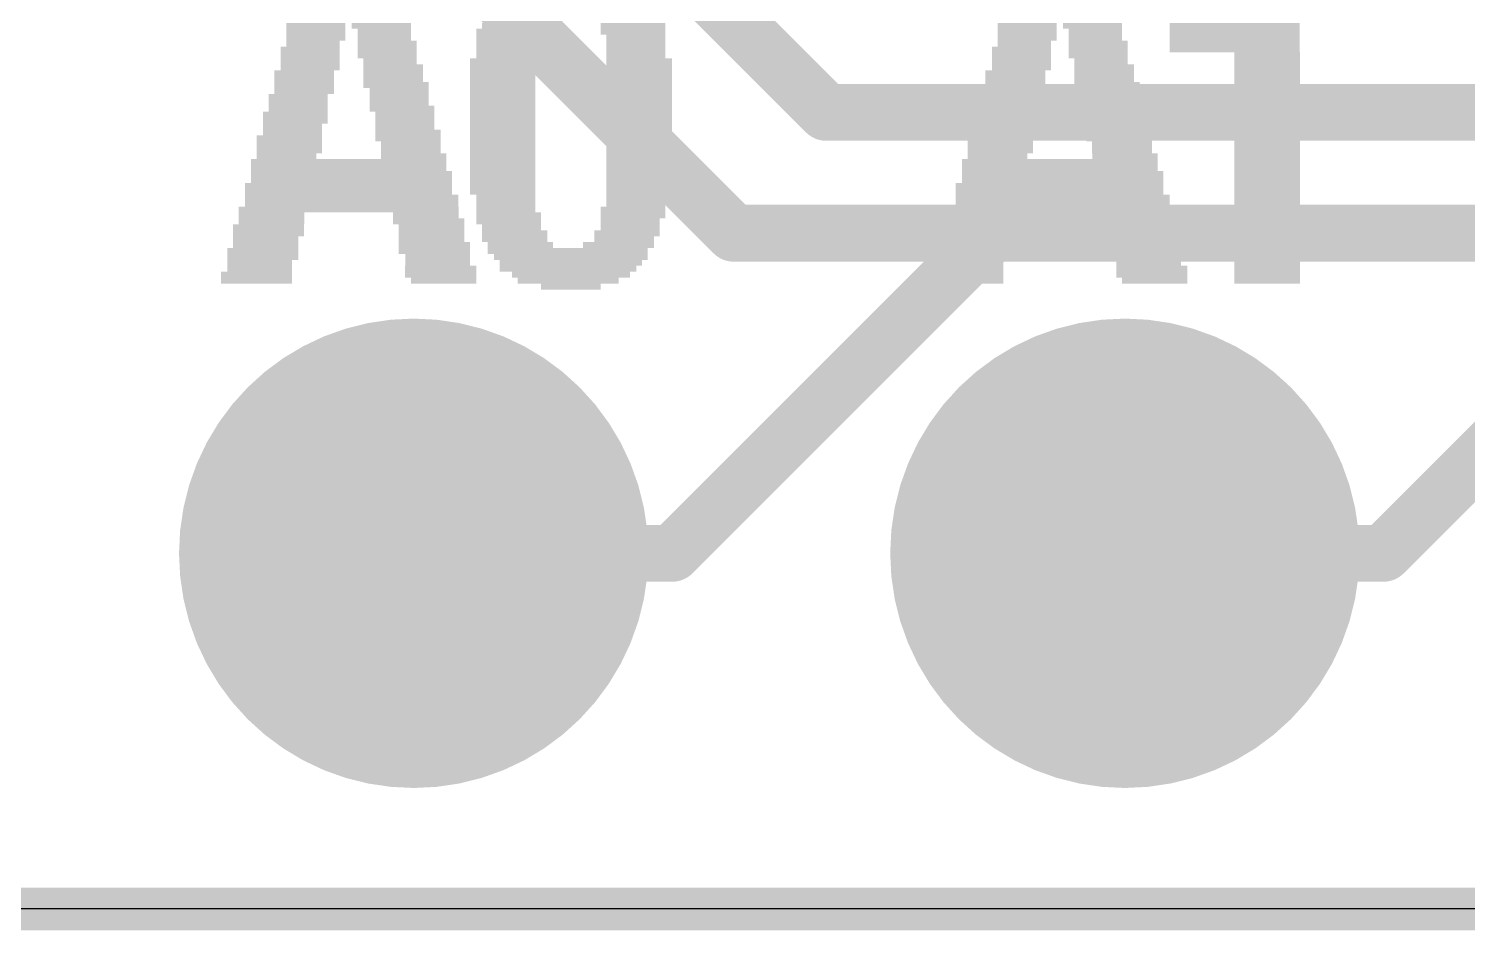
# Model space of a CAD drawing. Extents: x -6 to 40.4, y -4.9 to 21.7.
# Drawn here: x 10.06 to 15.19, y -0.08 to 3.14 of the extents above; entities that cross this region are included whole.
import ezdxf

# ---------------------------------------------------------------- set-up
doc = ezdxf.new("R2010")
doc.units = 0
for name, color, linetype in [('1', 12, 'CONTINUOUS'), ('16', 5, 'CONTINUOUS'), ('17', 110, 'CONTINUOUS'), ('20', 4, 'CONTINUOUS'), ('200', 132, 'CONTINUOUS'), ('47', 253, 'CONTINUOUS')]:
    doc.layers.add(name, color=color, linetype=linetype)

# ---------------------------------------------------------------- blocks, each defined once
blk = doc.blocks.new('ROUNDP')
at = {"const_width": 0.5}
blk.add_lwpolyline([(0, -0.25, 1), (0, 0.25, 1), (0, -0.25)], format="xyb", dxfattribs=at)
blk = doc.blocks.new('RECT')
blk.add_solid([(-0.5, -0.5), (0.5, -0.5), (-0.5, 0.5), (0.5, 0.5)])

msp = doc.modelspace()

# ---------------------------------------------------------------- linework, layer by layer
at = {"layer": '1'}
for points, const_width in [([(10.9908, 3.9952), (12.573, 2.413)], 0.2032), ([(11.811, 3.937), (12.9032, 2.8448)], 0.2032), ([(21.0719, 2.8448), (12.9032, 2.8448)], 0.2032), ([(18.288, 2.413), (12.573, 2.413)], 0.2032), ([(0, 0), (31.623, 0)], 0.1524)]:
    msp.add_lwpolyline(points, dxfattribs=dict(at, const_width=const_width))
at = {"layer": '1', "const_width": 0.1016}
for points in [[(12.9032, 2.8956, 1), (12.9032, 2.794)], [(12.8673, 2.8089, 1), (12.9391, 2.8807)], [(12.573, 2.4638, 1), (12.573, 2.3622)], [(12.5371, 2.3771, 1), (12.6089, 2.4489)]]:
    msp.add_lwpolyline(points, format="xyb", dxfattribs=at)
at = {"layer": '16'}
for points, const_width in [([(16.4429, 2.8194), (14.8936, 1.27)], 0.2032), ([(13.4966, 2.413), (12.3536, 1.27)], 0.2032), ([(15.3003, 2.413), (13.4966, 2.413)], 0.2032), ([(12.3536, 1.27), (11.43, 1.27)], 0.2032), ([(14.8936, 1.27), (13.97, 1.27)], 0.2032), ([(0, 0), (31.623, 0)], 0.1524)]:
    msp.add_lwpolyline(points, dxfattribs=dict(at, const_width=const_width))
at = {"layer": '16', "const_width": 0.1016}
for points in [[(13.4966, 2.4638, 1), (13.4966, 2.3622)], [(13.5325, 2.3771, 1), (13.4606, 2.4489)], [(11.43, 1.3208, 1), (11.43, 1.2192)], [(12.3176, 1.3059, 1), (12.3895, 1.2341)], [(12.3536, 1.2192, 1), (12.3536, 1.3208)], [(13.97, 1.3208, 1), (13.97, 1.2192)], [(14.8576, 1.3059, 1), (14.9295, 1.2341)], [(14.8936, 1.2192, 1), (14.8936, 1.3208)]]:
    msp.add_lwpolyline(points, format="xyb", dxfattribs=at)
at = {"layer": '20'}
msp.add_line((34.29, 0), (1.27, 0), dxfattribs=at)
at = {"layer": '47', "const_width": 0.13}
msp.add_lwpolyline([(15.0368, 0), (-5.633, 0)], dxfattribs=at)
at = {"layer": '47', "const_width": 0.065}
msp.add_lwpolyline([(15.0368, -0.0325, 1), (15.0368, 0.0325)], format="xyb", dxfattribs=at)

# ---------------------------------------------------------------- block references
at = {"layer": '17', "xscale": 1.6764, "yscale": 1.6764, "rotation": 270}
for p in [(11.43, 1.27), (11.43, 1.27), (13.97, 1.27), (13.97, 1.27)]:
    msp.add_blockref('ROUNDP', p, dxfattribs=at)
at = {"layer": '200'}
for p, xscale, yscale in [((11.0808, 3.1538), 0.2108, 0.0211), ((11.0808, 3.1327), 0.2108, 0.0211), ((11.3144, 3.1538), 0.2108, 0.0211), ((11.3246, 3.1327), 0.1905, 0.0211), ((11.7691, 3.1327), 0.2311, 0.0211), ((11.7793, 3.1538), 0.2108, 0.0211), ((12.2136, 3.1538), 0.2311, 0.0211), ((12.2136, 3.1327), 0.2311, 0.0211), ((13.6208, 3.1538), 0.2108, 0.0211), ((13.6208, 3.1327), 0.2108, 0.0211), ((13.8544, 3.1538), 0.2108, 0.0211), ((13.8646, 3.1327), 0.1905, 0.0211), ((14.3624, 3.1538), 0.4648, 0.0211), ((14.3624, 3.1327), 0.4648, 0.0211), ((11.0808, 3.1115), 0.2108, 0.0213), ((11.0706, 3.0903), 0.1905, 0.0211), ((11.3347, 3.0903), 0.2108, 0.0211), ((11.3246, 3.1115), 0.1905, 0.0213), ((11.7691, 3.1115), 0.2311, 0.0213), ((11.7589, 3.0903), 0.2108, 0.0211), ((12.2238, 3.1115), 0.2108, 0.0213), ((12.2238, 3.0903), 0.2108, 0.0211), ((13.6106, 3.0903), 0.1905, 0.0211), ((13.6208, 3.1115), 0.2108, 0.0213), ((13.8646, 3.1115), 0.1905, 0.0213), ((13.8748, 3.0903), 0.2108, 0.0211), ((14.3624, 3.1115), 0.4648, 0.0213), ((14.3624, 3.0903), 0.4648, 0.0211), ((11.0604, 3.0692), 0.2108, 0.0211), ((11.0604, 3.048), 0.2108, 0.0213), ((11.0604, 3.0268), 0.2108, 0.0211), ((11.3347, 3.0692), 0.2108, 0.0211), ((11.3347, 3.048), 0.2108, 0.0213), ((11.3449, 3.0268), 0.1905, 0.0211), ((11.7475, 3.0268), 0.2337, 0.0211), ((11.7589, 3.0692), 0.2108, 0.0211), ((11.7589, 3.048), 0.2108, 0.0213), ((12.2238, 3.0692), 0.2108, 0.0211), ((12.2238, 3.048), 0.2108, 0.0213), ((12.2352, 3.0268), 0.2337, 0.0211), ((13.6004, 3.0692), 0.2108, 0.0211), ((13.6004, 3.048), 0.2108, 0.0213), ((13.6004, 3.0268), 0.2108, 0.0211), ((13.8748, 3.0692), 0.2108, 0.0211), ((13.8748, 3.048), 0.2108, 0.0213), ((13.8849, 3.0268), 0.1905, 0.0211), ((14.3624, 3.0692), 0.4648, 0.0211), ((14.478, 3.048), 0.2337, 0.0213), ((14.478, 3.0268), 0.2337, 0.0211), ((11.0388, 2.9845), 0.2134, 0.0213), ((11.0604, 3.0057), 0.2108, 0.0211), ((11.3563, 3.0057), 0.2134, 0.0211), ((11.3563, 2.9845), 0.2134, 0.0213), ((11.7475, 3.0057), 0.2337, 0.0211), ((11.7475, 2.9845), 0.2337, 0.0213), ((12.2352, 3.0057), 0.2337, 0.0211), ((12.2352, 2.9845), 0.2337, 0.0213), ((13.5788, 2.9845), 0.2134, 0.0213), ((13.6004, 3.0057), 0.2108, 0.0211), ((13.8963, 3.0057), 0.2134, 0.0211), ((13.8963, 2.9845), 0.2134, 0.0213), ((14.478, 3.0057), 0.2337, 0.0211), ((14.478, 2.9845), 0.2337, 0.0213), ((11.0388, 2.9633), 0.2134, 0.0211), ((11.0388, 2.9422), 0.2134, 0.0211), ((11.0388, 2.921), 0.2134, 0.0213), ((11.3563, 2.9633), 0.2134, 0.0211), ((11.3665, 2.9422), 0.2337, 0.0211), ((11.3779, 2.921), 0.2108, 0.0213), ((11.7475, 2.9633), 0.2337, 0.0211), ((11.7475, 2.9422), 0.2337, 0.0211), ((11.7475, 2.921), 0.2337, 0.0213), ((12.2352, 2.9633), 0.2337, 0.0211), ((12.2352, 2.9422), 0.2337, 0.0211), ((12.2352, 2.921), 0.2337, 0.0213), ((13.5788, 2.9633), 0.2134, 0.0211), ((13.5788, 2.9422), 0.2134, 0.0211), ((13.5788, 2.921), 0.2134, 0.0213), ((13.8963, 2.9633), 0.2134, 0.0211), ((13.9065, 2.9422), 0.2337, 0.0211), ((13.9179, 2.921), 0.2108, 0.0213), ((14.478, 2.9633), 0.2337, 0.0211), ((14.478, 2.9422), 0.2337, 0.0211), ((14.478, 2.921), 0.2337, 0.0213), ((11.0173, 2.8998), 0.2108, 0.0211), ((11.0173, 2.8787), 0.2108, 0.0211), ((11.3779, 2.8998), 0.2108, 0.0211), ((11.3779, 2.8787), 0.2108, 0.0211), ((11.7475, 2.8998), 0.2337, 0.0211), ((11.7475, 2.8787), 0.2337, 0.0211), ((12.2352, 2.8998), 0.2337, 0.0211), ((12.2352, 2.8787), 0.2337, 0.0211), ((13.5572, 2.8998), 0.2108, 0.0211), ((13.5572, 2.8787), 0.2108, 0.0211), ((13.9179, 2.8998), 0.2108, 0.0211), ((13.9179, 2.8787), 0.2108, 0.0211), ((14.478, 2.8998), 0.2337, 0.0211), ((14.478, 2.8787), 0.2337, 0.0211), ((11.0071, 2.8363), 0.2311, 0.0211), ((11.0071, 2.8152), 0.2311, 0.0211), ((11.0173, 2.8575), 0.2108, 0.0213), ((11.3881, 2.8575), 0.2311, 0.0213), ((11.3983, 2.8363), 0.2108, 0.0211), ((11.3983, 2.8152), 0.2108, 0.0211), ((11.7475, 2.8575), 0.2337, 0.0213), ((11.7475, 2.8363), 0.2337, 0.0211), ((11.7475, 2.8152), 0.2337, 0.0211), ((12.2352, 2.8575), 0.2337, 0.0213), ((12.2352, 2.8363), 0.2337, 0.0211), ((12.2352, 2.8152), 0.2337, 0.0211), ((13.5471, 2.8363), 0.2311, 0.0211), ((13.5471, 2.8152), 0.2311, 0.0211), ((13.5572, 2.8575), 0.2108, 0.0213), ((13.9281, 2.8575), 0.2311, 0.0213), ((13.9383, 2.8363), 0.2108, 0.0211), ((13.9383, 2.8152), 0.2108, 0.0211), ((14.478, 2.8575), 0.2337, 0.0213), ((14.478, 2.8363), 0.2337, 0.0211), ((14.478, 2.8152), 0.2337, 0.0211), ((10.9969, 2.794), 0.2108, 0.0213), ((10.9969, 2.7728), 0.2108, 0.0211), ((11.3983, 2.794), 0.2108, 0.0213), ((11.4097, 2.7728), 0.2337, 0.0211), ((11.7475, 2.794), 0.2337, 0.0213), ((11.7475, 2.7728), 0.2337, 0.0211), ((12.2352, 2.794), 0.2337, 0.0213), ((12.2352, 2.7728), 0.2337, 0.0211), ((13.5369, 2.794), 0.2108, 0.0213), ((13.5369, 2.7728), 0.2108, 0.0211), ((13.9383, 2.794), 0.2108, 0.0213), ((13.9497, 2.7728), 0.2337, 0.0211), ((14.478, 2.794), 0.2337, 0.0213), ((14.478, 2.7728), 0.2337, 0.0211), ((10.9855, 2.7517), 0.2337, 0.0211), ((10.9855, 2.7305), 0.2337, 0.0213), ((11.4097, 2.7517), 0.2337, 0.0211), ((11.4198, 2.7305), 0.2134, 0.0213), ((11.7475, 2.7517), 0.2337, 0.0211), ((11.7475, 2.7305), 0.2337, 0.0213), ((12.2352, 2.7517), 0.2337, 0.0211), ((12.2352, 2.7305), 0.2337, 0.0213), ((13.5255, 2.7517), 0.2337, 0.0211), ((13.5255, 2.7305), 0.2337, 0.0213), ((13.9497, 2.7517), 0.2337, 0.0211), ((13.9598, 2.7305), 0.2134, 0.0213), ((14.478, 2.7517), 0.2337, 0.0211), ((14.478, 2.7305), 0.2337, 0.0213), ((11.1976, 2.667), 0.6985, 0.0213), ((10.9753, 2.6882), 0.2134, 0.0211), ((10.9855, 2.7093), 0.2337, 0.0211), ((11.4198, 2.7093), 0.2134, 0.0211), ((11.43, 2.6882), 0.2337, 0.0211), ((11.7475, 2.7093), 0.2337, 0.0211), ((11.7475, 2.6882), 0.2337, 0.0211), ((11.7475, 2.667), 0.2337, 0.0213), ((12.2352, 2.7093), 0.2337, 0.0211), ((12.2352, 2.6882), 0.2337, 0.0211), ((12.2352, 2.667), 0.2337, 0.0213), ((13.7376, 2.667), 0.6985, 0.0213), ((13.5255, 2.7093), 0.2337, 0.0211), ((13.5153, 2.6882), 0.2134, 0.0211), ((13.9598, 2.7093), 0.2134, 0.0211), ((13.97, 2.6882), 0.2337, 0.0211), ((14.478, 2.7093), 0.2337, 0.0211), ((14.478, 2.6882), 0.2337, 0.0211), ((14.478, 2.667), 0.2337, 0.0213), ((11.1976, 2.6458), 0.6985, 0.0211), ((11.2078, 2.6247), 0.7188, 0.0211), ((11.7475, 2.6458), 0.2337, 0.0211), ((11.7475, 2.6247), 0.2337, 0.0211), ((12.2352, 2.6458), 0.2337, 0.0211), ((12.2352, 2.6247), 0.2337, 0.0211), ((13.7477, 2.6247), 0.7188, 0.0211), ((13.7376, 2.6458), 0.6985, 0.0211), ((14.478, 2.6458), 0.2337, 0.0211), ((14.478, 2.6247), 0.2337, 0.0211), ((11.1976, 2.5823), 0.7391, 0.0211), ((11.1976, 2.5612), 0.7391, 0.0211), ((11.2078, 2.6035), 0.7188, 0.0213), ((11.7475, 2.6035), 0.2337, 0.0213), ((11.7475, 2.5823), 0.2337, 0.0211), ((11.7475, 2.5612), 0.2337, 0.0211), ((12.2352, 2.6035), 0.2337, 0.0213), ((12.2352, 2.5823), 0.2337, 0.0211), ((12.2238, 2.5612), 0.2108, 0.0211), ((13.7363, 2.5823), 0.7417, 0.0211), ((13.7363, 2.5612), 0.7417, 0.0211), ((13.7477, 2.6035), 0.7188, 0.0213), ((14.478, 2.6035), 0.2337, 0.0213), ((14.478, 2.5823), 0.2337, 0.0211), ((14.478, 2.5612), 0.2337, 0.0211), ((11.209, 2.54), 0.762, 0.0213), ((11.209, 2.5188), 0.762, 0.0211), ((11.7589, 2.54), 0.2108, 0.0213), ((11.7589, 2.5188), 0.2108, 0.0211), ((12.2238, 2.54), 0.2108, 0.0213), ((12.2238, 2.5188), 0.2108, 0.0211), ((13.7477, 2.54), 0.7645, 0.0213), ((13.7477, 2.5188), 0.7645, 0.0211), ((14.478, 2.54), 0.2337, 0.0213), ((14.478, 2.5188), 0.2337, 0.0211), ((11.1976, 2.4977), 0.7849, 0.0211), ((10.922, 2.4765), 0.2337, 0.0213), ((11.4732, 2.4765), 0.2337, 0.0213), ((11.7589, 2.4977), 0.2108, 0.0211), ((11.7691, 2.4765), 0.2311, 0.0213), ((12.2136, 2.4977), 0.2311, 0.0211), ((12.2136, 2.4765), 0.2311, 0.0213), ((13.7376, 2.4977), 0.7849, 0.0211), ((13.462, 2.4765), 0.2337, 0.0213), ((14.0132, 2.4765), 0.2337, 0.0213), ((14.478, 2.4977), 0.2337, 0.0211), ((14.478, 2.4765), 0.2337, 0.0213), ((10.9118, 2.4342), 0.254, 0.0211), ((10.9118, 2.413), 0.254, 0.0213), ((10.922, 2.4553), 0.2337, 0.0211), ((11.4833, 2.4553), 0.254, 0.0211), ((11.4935, 2.4342), 0.2337, 0.0211), ((11.4935, 2.413), 0.2337, 0.0213), ((11.7691, 2.4553), 0.2311, 0.0211), ((11.7907, 2.413), 0.2337, 0.0213), ((11.7793, 2.4342), 0.2108, 0.0211), ((12.192, 2.413), 0.2337, 0.0213), ((12.2034, 2.4553), 0.2108, 0.0211), ((12.2034, 2.4342), 0.2108, 0.0211), ((13.4518, 2.4342), 0.254, 0.0211), ((13.4518, 2.413), 0.254, 0.0213), ((13.462, 2.4553), 0.2337, 0.0211), ((14.0233, 2.4553), 0.254, 0.0211), ((14.0335, 2.4342), 0.2337, 0.0211), ((14.0335, 2.413), 0.2337, 0.0213), ((14.478, 2.4553), 0.2337, 0.0211), ((14.478, 2.4342), 0.2337, 0.0211), ((14.478, 2.413), 0.2337, 0.0213), ((10.9017, 2.3918), 0.2337, 0.0211), ((10.9017, 2.3707), 0.2337, 0.0211), ((11.4935, 2.3918), 0.2337, 0.0211), ((11.5037, 2.3707), 0.254, 0.0211), ((11.7907, 2.3918), 0.2337, 0.0211), ((11.811, 2.3707), 0.2337, 0.0211), ((12.1615, 2.3707), 0.254, 0.0211), ((12.1818, 2.3918), 0.2134, 0.0211), ((13.4417, 2.3918), 0.2337, 0.0211), ((13.4417, 2.3707), 0.2337, 0.0211), ((14.0335, 2.3918), 0.2337, 0.0211), ((14.0437, 2.3707), 0.254, 0.0211), ((14.478, 2.3918), 0.2337, 0.0211), ((14.478, 2.3707), 0.2337, 0.0211), ((10.8915, 2.3495), 0.254, 0.0213), ((10.8915, 2.3283), 0.254, 0.0211), ((10.8801, 2.3072), 0.2311, 0.0211), ((11.5037, 2.3495), 0.254, 0.0213), ((11.5151, 2.3283), 0.2311, 0.0211), ((11.5151, 2.3072), 0.2311, 0.0211), ((11.9799, 2.3495), 0.5715, 0.0213), ((11.9913, 2.3283), 0.5486, 0.0211), ((11.9913, 2.3072), 0.508, 0.0211), ((13.4315, 2.3495), 0.254, 0.0213), ((13.4315, 2.3283), 0.254, 0.0211), ((13.4201, 2.3072), 0.2311, 0.0211), ((14.0437, 2.3495), 0.254, 0.0213), ((14.0551, 2.3283), 0.2311, 0.0211), ((14.0551, 2.3072), 0.2311, 0.0211), ((14.478, 2.3495), 0.2337, 0.0213), ((14.478, 2.3283), 0.2337, 0.0211), ((14.478, 2.3072), 0.2337, 0.0211), ((10.8687, 2.2648), 0.254, 0.0211), ((10.8801, 2.286), 0.2311, 0.0213), ((11.5265, 2.286), 0.254, 0.0213), ((11.5265, 2.2648), 0.254, 0.0211), ((11.9812, 2.286), 0.4877, 0.0213), ((11.9913, 2.2648), 0.4216, 0.0211), ((13.4087, 2.2648), 0.254, 0.0211), ((13.4201, 2.286), 0.2311, 0.0213), ((14.0665, 2.286), 0.254, 0.0213), ((14.0665, 2.2648), 0.254, 0.0211), ((14.478, 2.286), 0.2337, 0.0213), ((14.478, 2.2648), 0.2337, 0.0211), ((10.8687, 2.2437), 0.254, 0.0211), ((11.5367, 2.2437), 0.2337, 0.0211), ((11.9812, 2.2437), 0.3607, 0.0211), ((11.9913, 2.2225), 0.2134, 0.0213), ((13.4087, 2.2437), 0.254, 0.0211), ((14.0767, 2.2437), 0.2337, 0.0211), ((14.478, 2.2437), 0.2337, 0.0211)]:
    msp.add_blockref('RECT', p, dxfattribs=dict(at, xscale=xscale, yscale=yscale))

doc.saveas('drawing.dxf')
